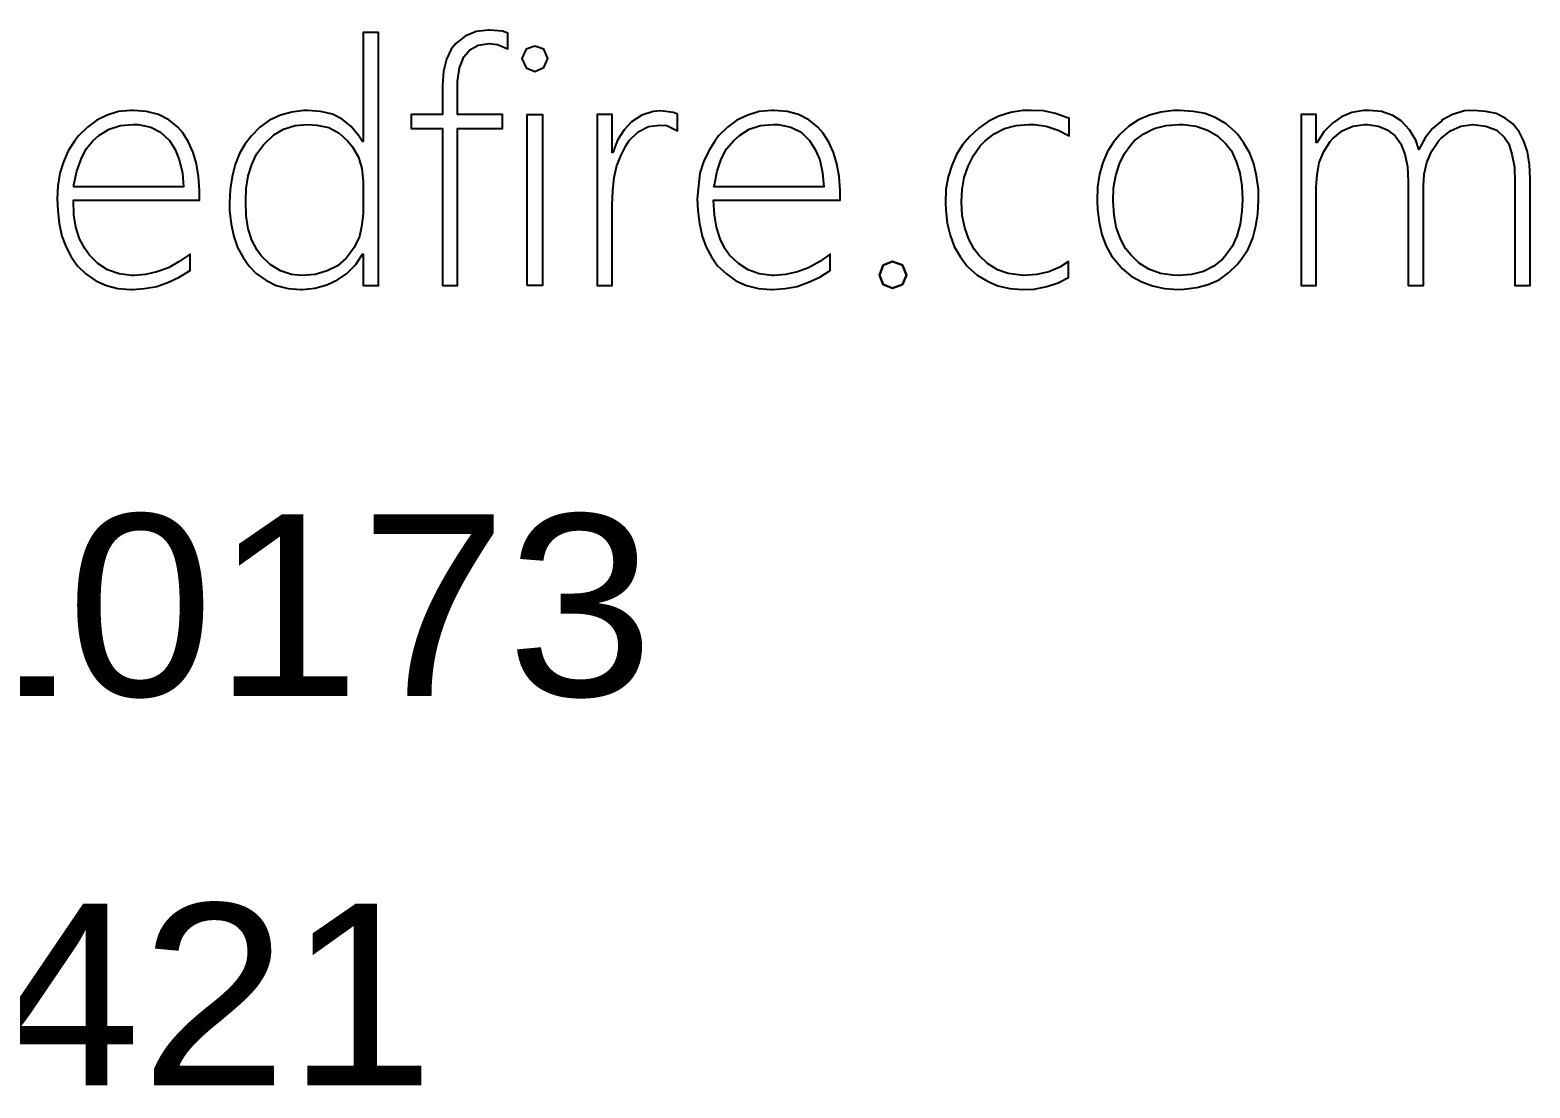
# Model space of a CAD drawing. Extents: x -27 to 164, y 0 to 127.
# Drawn here: x 113.37 to 120.71, y 20.18 to 25.36 of the extents above; entities that cross this region are included whole.
import ezdxf

# ---------------------------------------------------------------- set-up
doc = ezdxf.new("R2010")
doc.units = 0
doc.layers.add('DXF', color=7, linetype='CONTINUOUS')

msp = doc.modelspace()

# ---------------------------------------------------------------- linework, layer by layer
at = {"layer": 'DXF'}
for points in [[(114.99596, 24.81072), (114.99342, 24.81072), (114.9731, 24.8412), (114.93754, 24.88438), (114.89436, 24.91994), (114.8461, 24.94534), (114.78768, 24.95804), (114.72672, 24.96312), (114.7064, 24.96312), (114.64798, 24.9555), (114.5921, 24.94026), (114.53876, 24.91486), (114.4905, 24.88184), (114.44986, 24.83866), (114.41938, 24.80056), (114.39144, 24.7523), (114.37112, 24.69896), (114.35588, 24.64054), (114.34572, 24.57704), (114.34318, 24.511), (114.34318, 24.4729), (114.3508, 24.40686), (114.3635, 24.3459), (114.38128, 24.29256), (114.40922, 24.2443), (114.4397, 24.20112), (114.47272, 24.16556), (114.52098, 24.13254), (114.57178, 24.10714), (114.6302, 24.0919), (114.69116, 24.08682), (114.69878, 24.08682), (114.75974, 24.09444), (114.81816, 24.10968), (114.8715, 24.13508), (114.91722, 24.16556), (114.9604, 24.20874), (114.99342, 24.25954), (114.99596, 24.25954), (114.99596, 24.10714), (115.07216, 24.10714), (115.07216, 25.34412), (114.99596, 25.34412)], [(115.07216, 25.34412), (114.99596, 25.34412), (114.99596, 24.81072), (114.99342, 24.81072), (114.9731, 24.8412), (114.93754, 24.88438), (114.89436, 24.91994), (114.8461, 24.94534), (114.78768, 24.95804), (114.72672, 24.96312), (114.7064, 24.96312), (114.64798, 24.9555), (114.5921, 24.94026), (114.53876, 24.91486), (114.4905, 24.88184), (114.44986, 24.83866), (114.41938, 24.80056), (114.39144, 24.7523), (114.37112, 24.69896), (114.35588, 24.64054), (114.34572, 24.57704), (114.34318, 24.511), (114.34318, 24.4729), (114.3508, 24.40686), (114.3635, 24.3459), (114.38128, 24.29256), (114.40922, 24.2443), (114.4397, 24.20112), (114.47272, 24.16556), (114.52098, 24.13254), (114.57178, 24.10714), (114.6302, 24.0919), (114.69116, 24.08682), (114.69878, 24.08682), (114.75974, 24.09444), (114.81816, 24.10968), (114.8715, 24.13508), (114.91722, 24.16556), (114.9604, 24.20874), (114.99342, 24.25954), (114.99596, 24.25954), (114.99596, 24.10714), (115.07216, 24.10714)], [(115.42776, 25.26284), (115.4049, 25.21458), (115.38966, 25.15616), (115.38458, 25.08758), (115.38458, 24.9428), (115.23218, 24.9428), (115.23218, 24.87422), (115.38458, 24.87422), (115.38458, 24.10714), (115.45824, 24.10714), (115.45824, 24.87422), (115.67922, 24.87422), (115.67922, 24.9428), (115.45824, 24.9428), (115.45824, 25.0825), (115.45824, 25.10536), (115.4684, 25.1714), (115.48872, 25.22474), (115.5192, 25.2603), (115.55984, 25.28316), (115.61318, 25.29078), (115.65382, 25.2857), (115.70462, 25.26538), (115.70462, 25.34158), (115.67922, 25.35174), (115.61572, 25.35682), (115.61064, 25.35682), (115.54968, 25.3492), (115.49634, 25.32634), (115.45062, 25.29078)], [(115.49634, 25.32634), (115.45062, 25.29078), (115.42776, 25.26284), (115.4049, 25.21458), (115.38966, 25.15616), (115.38458, 25.08758), (115.38458, 24.9428), (115.23218, 24.9428), (115.23218, 24.87422), (115.38458, 24.87422), (115.38458, 24.10714), (115.45824, 24.10714), (115.45824, 24.87422), (115.67922, 24.87422), (115.67922, 24.9428), (115.45824, 24.9428), (115.45824, 25.0825), (115.45824, 25.10536), (115.4684, 25.1714), (115.48872, 25.22474), (115.5192, 25.2603), (115.55984, 25.28316), (115.61318, 25.29078), (115.65382, 25.2857), (115.70462, 25.26538), (115.70462, 25.34158), (115.67922, 25.35174), (115.61572, 25.35682), (115.61064, 25.35682), (115.54968, 25.3492)], [(115.79352, 25.26284), (115.7732, 25.21712), (115.79352, 25.1714), (115.8367, 25.15362), (115.87988, 25.17394), (115.9002, 25.21712), (115.87988, 25.26284), (115.8367, 25.27808)], [(115.87988, 25.26284), (115.8367, 25.27808), (115.79352, 25.26284), (115.7732, 25.21712), (115.79352, 25.1714), (115.8367, 25.15362), (115.87988, 25.17394), (115.9002, 25.21712)], [(113.80216, 24.16302), (113.74628, 24.18334), (113.69802, 24.21382), (113.65738, 24.25446), (113.63452, 24.28748), (113.60912, 24.33574), (113.59134, 24.39162), (113.58118, 24.45258), (113.57864, 24.5237), (114.19586, 24.5237), (114.19586, 24.55672), (114.19586, 24.57196), (114.19078, 24.64054), (114.18062, 24.7015), (114.16538, 24.75738), (114.14252, 24.80818), (114.11458, 24.8539), (114.08918, 24.88184), (114.046, 24.9174), (113.9952, 24.9428), (113.93678, 24.95804), (113.87328, 24.96312), (113.86058, 24.96312), (113.79962, 24.95804), (113.74374, 24.94026), (113.69294, 24.91486), (113.64722, 24.88184), (113.60404, 24.83866), (113.58372, 24.81326), (113.55324, 24.765), (113.53038, 24.71166), (113.5126, 24.65578), (113.50244, 24.59482), (113.4999, 24.53132), (113.50244, 24.4729), (113.51006, 24.4094), (113.52276, 24.34844), (113.54308, 24.2951), (113.56848, 24.24684), (113.59896, 24.20366), (113.6396, 24.16302), (113.68786, 24.13), (113.7412, 24.10714), (113.79708, 24.0919), (113.86058, 24.08682), (113.8682, 24.08682), (113.92662, 24.0919), (113.98758, 24.10206), (114.04346, 24.12238), (114.0968, 24.14778), (114.15014, 24.1808), (114.15014, 24.25954), (114.0968, 24.22398), (114.04346, 24.1935), (113.98758, 24.17318), (113.9317, 24.16048), (113.87582, 24.1554), (113.86312, 24.1554)], [(113.87582, 24.1554), (113.86312, 24.1554), (113.80216, 24.16302), (113.74628, 24.18334), (113.69802, 24.21382), (113.65738, 24.25446), (113.63452, 24.28748), (113.60912, 24.33574), (113.59134, 24.39162), (113.58118, 24.45258), (113.57864, 24.5237), (114.19586, 24.5237), (114.19586, 24.55672), (114.19586, 24.57196), (114.19078, 24.64054), (114.18062, 24.7015), (114.16538, 24.75738), (114.14252, 24.80818), (114.11458, 24.8539), (114.08918, 24.88184), (114.046, 24.9174), (113.9952, 24.9428), (113.93678, 24.95804), (113.87328, 24.96312), (113.86058, 24.96312), (113.79962, 24.95804), (113.74374, 24.94026), (113.69294, 24.91486), (113.64722, 24.88184), (113.60404, 24.83866), (113.58372, 24.81326), (113.55324, 24.765), (113.53038, 24.71166), (113.5126, 24.65578), (113.50244, 24.59482), (113.4999, 24.53132), (113.50244, 24.4729), (113.51006, 24.4094), (113.52276, 24.34844), (113.54308, 24.2951), (113.56848, 24.24684), (113.59896, 24.20366), (113.6396, 24.16302), (113.68786, 24.13), (113.7412, 24.10714), (113.79708, 24.0919), (113.86058, 24.08682), (113.8682, 24.08682), (113.92662, 24.0919), (113.98758, 24.10206), (114.04346, 24.12238), (114.0968, 24.14778), (114.15014, 24.1808), (114.15014, 24.25954), (114.0968, 24.22398), (114.04346, 24.1935), (113.98758, 24.17318), (113.9317, 24.16048)], [(116.51488, 24.95296), (116.45138, 24.96058), (116.41582, 24.95804), (116.35994, 24.94026), (116.30914, 24.90724), (116.27358, 24.86914), (116.24056, 24.81834), (116.2177, 24.75738), (116.21516, 24.75738), (116.21516, 24.9428), (116.1415, 24.9428), (116.1415, 24.10714), (116.21516, 24.10714), (116.21516, 24.50084), (116.2177, 24.57196), (116.22532, 24.63546), (116.23802, 24.69388), (116.25834, 24.74468), (116.2812, 24.7904), (116.29898, 24.8158), (116.34216, 24.85898), (116.39296, 24.88438), (116.4463, 24.892), (116.48186, 24.88946), (116.5352, 24.86406), (116.5352, 24.94534)], [(116.5352, 24.86406), (116.5352, 24.94534), (116.51488, 24.95296), (116.45138, 24.96058), (116.41582, 24.95804), (116.35994, 24.94026), (116.30914, 24.90724), (116.27358, 24.86914), (116.24056, 24.81834), (116.2177, 24.75738), (116.21516, 24.75738), (116.21516, 24.9428), (116.1415, 24.9428), (116.1415, 24.10714), (116.21516, 24.10714), (116.21516, 24.50084), (116.2177, 24.57196), (116.22532, 24.63546), (116.23802, 24.69388), (116.25834, 24.74468), (116.2812, 24.7904), (116.29898, 24.8158), (116.34216, 24.85898), (116.39296, 24.88438), (116.4463, 24.892), (116.48186, 24.88946)], [(116.93398, 24.16302), (116.88064, 24.18334), (116.83238, 24.21382), (116.7892, 24.25446), (116.76634, 24.28748), (116.74348, 24.33574), (116.7257, 24.39162), (116.71554, 24.45258), (116.71046, 24.5237), (117.33022, 24.5237), (117.33022, 24.55672), (117.33022, 24.57196), (117.32514, 24.64054), (117.31498, 24.7015), (117.2972, 24.75738), (117.27434, 24.80818), (117.2464, 24.8539), (117.221, 24.88184), (117.17782, 24.9174), (117.12702, 24.9428), (117.07114, 24.95804), (117.00764, 24.96312), (116.99494, 24.96312), (116.93398, 24.95804), (116.8781, 24.94026), (116.82476, 24.91486), (116.77904, 24.88184), (116.73586, 24.83866), (116.71808, 24.81326), (116.6876, 24.765), (116.6622, 24.71166), (116.64442, 24.65578), (116.6368, 24.59482), (116.63172, 24.53132), (116.63426, 24.4729), (116.64188, 24.4094), (116.65458, 24.34844), (116.6749, 24.2951), (116.7003, 24.24684), (116.73078, 24.20366), (116.77396, 24.16302), (116.81968, 24.13), (116.87302, 24.10714), (116.93144, 24.0919), (116.9924, 24.08682), (117.00002, 24.08682), (117.06098, 24.0919), (117.1194, 24.10206), (117.17528, 24.12238), (117.23116, 24.14778), (117.28196, 24.1808), (117.28196, 24.25954), (117.23116, 24.22398), (117.17528, 24.1935), (117.12194, 24.17318), (117.06352, 24.16048), (117.00764, 24.1554), (116.99748, 24.1554)], [(117.00764, 24.1554), (116.99748, 24.1554), (116.93398, 24.16302), (116.88064, 24.18334), (116.83238, 24.21382), (116.7892, 24.25446), (116.76634, 24.28748), (116.74348, 24.33574), (116.7257, 24.39162), (116.71554, 24.45258), (116.71046, 24.5237), (117.33022, 24.5237), (117.33022, 24.55672), (117.33022, 24.57196), (117.32514, 24.64054), (117.31498, 24.7015), (117.2972, 24.75738), (117.27434, 24.80818), (117.2464, 24.8539), (117.221, 24.88184), (117.17782, 24.9174), (117.12702, 24.9428), (117.07114, 24.95804), (117.00764, 24.96312), (116.99494, 24.96312), (116.93398, 24.95804), (116.8781, 24.94026), (116.82476, 24.91486), (116.77904, 24.88184), (116.73586, 24.83866), (116.71808, 24.81326), (116.6876, 24.765), (116.6622, 24.71166), (116.64442, 24.65578), (116.6368, 24.59482), (116.63172, 24.53132), (116.63426, 24.4729), (116.64188, 24.4094), (116.65458, 24.34844), (116.6749, 24.2951), (116.7003, 24.24684), (116.73078, 24.20366), (116.77396, 24.16302), (116.81968, 24.13), (116.87302, 24.10714), (116.93144, 24.0919), (116.9924, 24.08682), (117.00002, 24.08682), (117.06098, 24.0919), (117.1194, 24.10206), (117.17528, 24.12238), (117.23116, 24.14778), (117.28196, 24.1808), (117.28196, 24.25954), (117.23116, 24.22398), (117.17528, 24.1935), (117.12194, 24.17318), (117.06352, 24.16048)], [(118.09984, 24.18334), (118.05158, 24.21382), (118.0084, 24.25446), (117.98554, 24.28494), (117.96014, 24.3332), (117.93982, 24.38908), (117.92712, 24.45004), (117.92458, 24.51608), (117.92712, 24.57704), (117.93728, 24.63546), (117.9576, 24.69134), (117.983, 24.74214), (118.01602, 24.7904), (118.03888, 24.81326), (118.0846, 24.84882), (118.1354, 24.87422), (118.19128, 24.88946), (118.25224, 24.89454), (118.28018, 24.89454), (118.3386, 24.88692), (118.39702, 24.8666), (118.45036, 24.83866), (118.45036, 24.92502), (118.44274, 24.92756), (118.38432, 24.94788), (118.3259, 24.96058), (118.26494, 24.96312), (118.2243, 24.96312), (118.16334, 24.95296), (118.10746, 24.93518), (118.05412, 24.90978), (118.0084, 24.87676), (117.96522, 24.83612), (117.92966, 24.79548), (117.89918, 24.74722), (117.87632, 24.69388), (117.85854, 24.638), (117.84838, 24.57704), (117.84584, 24.511), (117.84838, 24.47544), (117.85346, 24.41194), (117.8687, 24.35352), (117.88902, 24.29764), (117.91696, 24.24938), (117.94998, 24.20366), (117.9576, 24.19604), (118.00078, 24.15794), (118.05158, 24.12746), (118.10238, 24.1046), (118.1608, 24.0919), (118.2243, 24.08682), (118.28018, 24.08936), (118.34114, 24.10206), (118.39702, 24.11984), (118.44782, 24.14524), (118.44782, 24.22398), (118.40464, 24.19604), (118.3513, 24.17318), (118.29288, 24.16048), (118.22938, 24.1554), (118.21668, 24.15794), (118.15318, 24.16556)], [(118.21668, 24.15794), (118.15318, 24.16556), (118.09984, 24.18334), (118.05158, 24.21382), (118.0084, 24.25446), (117.98554, 24.28494), (117.96014, 24.3332), (117.93982, 24.38908), (117.92712, 24.45004), (117.92458, 24.51608), (117.92712, 24.57704), (117.93728, 24.63546), (117.9576, 24.69134), (117.983, 24.74214), (118.01602, 24.7904), (118.03888, 24.81326), (118.0846, 24.84882), (118.1354, 24.87422), (118.19128, 24.88946), (118.25224, 24.89454), (118.28018, 24.89454), (118.3386, 24.88692), (118.39702, 24.8666), (118.45036, 24.83866), (118.45036, 24.92502), (118.44274, 24.92756), (118.38432, 24.94788), (118.3259, 24.96058), (118.26494, 24.96312), (118.2243, 24.96312), (118.16334, 24.95296), (118.10746, 24.93518), (118.05412, 24.90978), (118.0084, 24.87676), (117.96522, 24.83612), (117.92966, 24.79548), (117.89918, 24.74722), (117.87632, 24.69388), (117.85854, 24.638), (117.84838, 24.57704), (117.84584, 24.511), (117.84838, 24.47544), (117.85346, 24.41194), (117.8687, 24.35352), (117.88902, 24.29764), (117.91696, 24.24938), (117.94998, 24.20366), (117.9576, 24.19604), (118.00078, 24.15794), (118.05158, 24.12746), (118.10238, 24.1046), (118.1608, 24.0919), (118.2243, 24.08682), (118.28018, 24.08936), (118.34114, 24.10206), (118.39702, 24.11984), (118.44782, 24.14524), (118.44782, 24.22398), (118.40464, 24.19604), (118.3513, 24.17318), (118.29288, 24.16048), (118.22938, 24.1554)], [(118.74246, 24.88692), (118.69928, 24.84628), (118.6688, 24.80818), (118.63832, 24.76246), (118.61546, 24.70912), (118.60022, 24.6507), (118.59006, 24.58974), (118.58752, 24.52116), (118.59006, 24.47798), (118.59768, 24.41702), (118.61038, 24.35606), (118.6307, 24.30272), (118.65864, 24.25192), (118.6942, 24.20874), (118.71198, 24.18842), (118.75516, 24.15286), (118.80596, 24.12492), (118.8593, 24.1046), (118.91772, 24.0919), (118.98376, 24.08682), (119.0117, 24.08936), (119.0752, 24.09698), (119.13108, 24.11222), (119.18442, 24.13508), (119.23014, 24.1681), (119.27332, 24.20874), (119.29618, 24.23922), (119.32666, 24.28494), (119.34952, 24.33828), (119.36476, 24.3967), (119.37492, 24.45766), (119.37746, 24.5237), (119.37746, 24.57704), (119.3673, 24.64308), (119.3546, 24.7015), (119.33428, 24.75484), (119.30634, 24.8031), (119.27586, 24.84628), (119.26316, 24.85898), (119.21998, 24.89708), (119.16918, 24.92756), (119.11584, 24.94788), (119.05742, 24.95804), (118.99138, 24.96312), (118.96344, 24.96312), (118.89994, 24.9555), (118.84406, 24.94026), (118.79072, 24.9174)], [(118.84406, 24.94026), (118.79072, 24.9174), (118.74246, 24.88692), (118.69928, 24.84628), (118.6688, 24.80818), (118.63832, 24.76246), (118.61546, 24.70912), (118.60022, 24.6507), (118.59006, 24.58974), (118.58752, 24.52116), (118.59006, 24.47798), (118.59768, 24.41702), (118.61038, 24.35606), (118.6307, 24.30272), (118.65864, 24.25192), (118.6942, 24.20874), (118.71198, 24.18842), (118.75516, 24.15286), (118.80596, 24.12492), (118.8593, 24.1046), (118.91772, 24.0919), (118.98376, 24.08682), (119.0117, 24.08936), (119.0752, 24.09698), (119.13108, 24.11222), (119.18442, 24.13508), (119.23014, 24.1681), (119.27332, 24.20874), (119.29618, 24.23922), (119.32666, 24.28494), (119.34952, 24.33828), (119.36476, 24.3967), (119.37492, 24.45766), (119.37746, 24.5237), (119.37746, 24.57704), (119.3673, 24.64308), (119.3546, 24.7015), (119.33428, 24.75484), (119.30634, 24.8031), (119.27586, 24.84628), (119.26316, 24.85898), (119.21998, 24.89708), (119.16918, 24.92756), (119.11584, 24.94788), (119.05742, 24.95804), (118.99138, 24.96312), (118.96344, 24.96312), (118.89994, 24.9555)], [(120.07342, 24.80056), (120.09374, 24.74976), (120.10644, 24.6888), (120.10898, 24.61514), (120.10898, 24.10714), (120.18518, 24.10714), (120.18518, 24.59736), (120.18772, 24.6507), (120.20042, 24.70912), (120.22328, 24.76246), (120.2563, 24.81072), (120.269, 24.82596), (120.31726, 24.86406), (120.36806, 24.88692), (120.42648, 24.89454), (120.48998, 24.88692), (120.54332, 24.8666), (120.58142, 24.83104), (120.60174, 24.80056), (120.61698, 24.74976), (120.62968, 24.68626), (120.63222, 24.61006), (120.63222, 24.10714), (120.70588, 24.10714), (120.70588, 24.6253), (120.70588, 24.62784), (120.70334, 24.69896), (120.69318, 24.75992), (120.6754, 24.81326), (120.65254, 24.85898), (120.62206, 24.89708), (120.58396, 24.92502), (120.54078, 24.94788), (120.48998, 24.95804), (120.43156, 24.96312), (120.38584, 24.96058), (120.32742, 24.9428), (120.27408, 24.91486), (120.27408, 24.91232), (120.22836, 24.87422), (120.1928, 24.8285), (120.16232, 24.77262), (120.14708, 24.81834), (120.1166, 24.86914), (120.07596, 24.91232), (120.03532, 24.93772), (119.97944, 24.95804), (119.91848, 24.96312), (119.89308, 24.96312), (119.83466, 24.95296), (119.78386, 24.93264), (119.73814, 24.89962), (119.6975, 24.85898), (119.66448, 24.80564), (119.6594, 24.80564), (119.6594, 24.9428), (119.58574, 24.9428), (119.58574, 24.10714), (119.6594, 24.10714), (119.6594, 24.58974), (119.66448, 24.64816), (119.67464, 24.70912), (119.6975, 24.76246), (119.72798, 24.81072), (119.74068, 24.82596), (119.7864, 24.86406), (119.83974, 24.88692), (119.89816, 24.89454), (119.91086, 24.89454), (119.9642, 24.88692), (120.00738, 24.86914), (120.04548, 24.83866)], [(120.00738, 24.86914), (120.04548, 24.83866), (120.07342, 24.80056), (120.09374, 24.74976), (120.10644, 24.6888), (120.10898, 24.61514), (120.10898, 24.10714), (120.18518, 24.10714), (120.18518, 24.59736), (120.18772, 24.6507), (120.20042, 24.70912), (120.22328, 24.76246), (120.2563, 24.81072), (120.269, 24.82596), (120.31726, 24.86406), (120.36806, 24.88692), (120.42648, 24.89454), (120.48998, 24.88692), (120.54332, 24.8666), (120.58142, 24.83104), (120.60174, 24.80056), (120.61698, 24.74976), (120.62968, 24.68626), (120.63222, 24.61006), (120.63222, 24.10714), (120.70588, 24.10714), (120.70588, 24.6253), (120.70588, 24.62784), (120.70334, 24.69896), (120.69318, 24.75992), (120.6754, 24.81326), (120.65254, 24.85898), (120.62206, 24.89708), (120.58396, 24.92502), (120.54078, 24.94788), (120.48998, 24.95804), (120.43156, 24.96312), (120.38584, 24.96058), (120.32742, 24.9428), (120.27408, 24.91486), (120.27408, 24.91232), (120.22836, 24.87422), (120.1928, 24.8285), (120.16232, 24.77262), (120.14708, 24.81834), (120.1166, 24.86914), (120.07596, 24.91232), (120.03532, 24.93772), (119.97944, 24.95804), (119.91848, 24.96312), (119.89308, 24.96312), (119.83466, 24.95296), (119.78386, 24.93264), (119.73814, 24.89962), (119.6975, 24.85898), (119.66448, 24.80564), (119.6594, 24.80564), (119.6594, 24.9428), (119.58574, 24.9428), (119.58574, 24.10714), (119.6594, 24.10714), (119.6594, 24.58974), (119.66448, 24.64816), (119.67464, 24.70912), (119.6975, 24.76246), (119.72798, 24.81072), (119.74068, 24.82596), (119.7864, 24.86406), (119.83974, 24.88692), (119.89816, 24.89454), (119.91086, 24.89454), (119.9642, 24.88692)], [(113.64214, 24.77516), (113.67516, 24.8158), (113.7031, 24.8412), (113.7539, 24.87168), (113.80978, 24.88946), (113.87074, 24.89454), (113.89614, 24.89454), (113.9571, 24.88184), (114.00536, 24.85644), (114.04854, 24.8158), (114.07648, 24.77262), (114.0968, 24.72182), (114.11204, 24.65832), (114.11712, 24.58974), (113.58118, 24.58974), (113.58118, 24.5999), (113.59642, 24.66594), (113.61674, 24.72436)], [(113.59642, 24.66594), (113.61674, 24.72436), (113.64214, 24.77516), (113.67516, 24.8158), (113.7031, 24.8412), (113.7539, 24.87168), (113.80978, 24.88946), (113.87074, 24.89454), (113.89614, 24.89454), (113.9571, 24.88184), (114.00536, 24.85644), (114.04854, 24.8158), (114.07648, 24.77262), (114.0968, 24.72182), (114.11204, 24.65832), (114.11712, 24.58974), (113.58118, 24.58974), (113.58118, 24.5999)], [(114.8207, 24.17826), (114.76228, 24.16048), (114.69624, 24.1554), (114.64544, 24.16048), (114.5921, 24.17826), (114.5413, 24.20874), (114.49812, 24.25192), (114.4778, 24.27986), (114.4524, 24.32812), (114.43462, 24.384), (114.42446, 24.4475), (114.42192, 24.51862), (114.42446, 24.58212), (114.43462, 24.64308), (114.4524, 24.69896), (114.47526, 24.74976), (114.50828, 24.79548), (114.51336, 24.80056), (114.55908, 24.84374), (114.60734, 24.87168), (114.66322, 24.88946), (114.72418, 24.89454), (114.7699, 24.892), (114.82832, 24.8793), (114.87912, 24.85136), (114.9223, 24.81326), (114.94516, 24.78532), (114.9731, 24.73452), (114.99088, 24.67864), (114.99596, 24.61514), (114.99596, 24.4602), (114.99088, 24.40432), (114.97818, 24.3459), (114.95278, 24.29256), (114.91722, 24.2443), (114.91214, 24.23922), (114.8715, 24.20366)], [(114.91214, 24.23922), (114.8715, 24.20366), (114.8207, 24.17826), (114.76228, 24.16048), (114.69624, 24.1554), (114.64544, 24.16048), (114.5921, 24.17826), (114.5413, 24.20874), (114.49812, 24.25192), (114.4778, 24.27986), (114.4524, 24.32812), (114.43462, 24.384), (114.42446, 24.4475), (114.42192, 24.51862), (114.42446, 24.58212), (114.43462, 24.64308), (114.4524, 24.69896), (114.47526, 24.74976), (114.50828, 24.79548), (114.51336, 24.80056), (114.55908, 24.84374), (114.60734, 24.87168), (114.66322, 24.88946), (114.72418, 24.89454), (114.7699, 24.892), (114.82832, 24.8793), (114.87912, 24.85136), (114.9223, 24.81326), (114.94516, 24.78532), (114.9731, 24.73452), (114.99088, 24.67864), (114.99596, 24.61514), (114.99596, 24.4602), (114.99088, 24.40432), (114.97818, 24.3459), (114.95278, 24.29256), (114.91722, 24.2443)], [(115.7986, 24.10714), (115.7986, 24.9428), (115.8748, 24.9428), (115.8748, 24.10714)], [(115.7986, 24.10714), (115.7986, 24.9428), (115.8748, 24.9428), (115.8748, 24.10714)], [(116.77396, 24.77516), (116.80952, 24.8158), (116.83746, 24.8412), (116.88572, 24.87168), (116.9416, 24.88946), (117.0051, 24.89454), (117.02796, 24.89454), (117.08892, 24.88184), (117.13972, 24.85644), (117.18036, 24.8158), (117.2083, 24.77262), (117.23116, 24.72182), (117.24386, 24.65832), (117.25148, 24.58974), (116.713, 24.58974), (116.71554, 24.5999), (116.72824, 24.66594), (116.74856, 24.72436)], [(116.72824, 24.66594), (116.74856, 24.72436), (116.77396, 24.77516), (116.80952, 24.8158), (116.83746, 24.8412), (116.88572, 24.87168), (116.9416, 24.88946), (117.0051, 24.89454), (117.02796, 24.89454), (117.08892, 24.88184), (117.13972, 24.85644), (117.18036, 24.8158), (117.2083, 24.77262), (117.23116, 24.72182), (117.24386, 24.65832), (117.25148, 24.58974), (116.713, 24.58974), (116.71554, 24.5999)], [(119.1768, 24.83866), (119.21744, 24.80056), (119.24538, 24.765), (119.26824, 24.7142), (119.28602, 24.65832), (119.29618, 24.59482), (119.29872, 24.52624), (119.29618, 24.47036), (119.28856, 24.40686), (119.27078, 24.34844), (119.24792, 24.29764), (119.21744, 24.25446), (119.2022, 24.23668), (119.15902, 24.20112), (119.10822, 24.17572), (119.0498, 24.16048), (118.9863, 24.1554), (118.95836, 24.15794), (118.8974, 24.16556), (118.84152, 24.18588), (118.79326, 24.21636), (118.75262, 24.257), (118.72722, 24.28748), (118.70182, 24.33574), (118.6815, 24.39162), (118.67134, 24.45258), (118.66626, 24.51862), (118.6688, 24.58466), (118.67896, 24.64562), (118.69674, 24.7015), (118.72214, 24.7523), (118.75262, 24.79548), (118.7704, 24.8158), (118.81612, 24.84882), (118.86692, 24.87422), (118.92534, 24.88946), (118.98884, 24.89454), (119.00916, 24.89454), (119.07266, 24.88692), (119.12854, 24.8666)], [(119.07266, 24.88692), (119.12854, 24.8666), (119.1768, 24.83866), (119.21744, 24.80056), (119.24538, 24.765), (119.26824, 24.7142), (119.28602, 24.65832), (119.29618, 24.59482), (119.29872, 24.52624), (119.29618, 24.47036), (119.28856, 24.40686), (119.27078, 24.34844), (119.24792, 24.29764), (119.21744, 24.25446), (119.2022, 24.23668), (119.15902, 24.20112), (119.10822, 24.17572), (119.0498, 24.16048), (118.9863, 24.1554), (118.95836, 24.15794), (118.8974, 24.16556), (118.84152, 24.18588), (118.79326, 24.21636), (118.75262, 24.257), (118.72722, 24.28748), (118.70182, 24.33574), (118.6815, 24.39162), (118.67134, 24.45258), (118.66626, 24.51862), (118.6688, 24.58466), (118.67896, 24.64562), (118.69674, 24.7015), (118.72214, 24.7523), (118.75262, 24.79548), (118.7704, 24.8158), (118.81612, 24.84882), (118.86692, 24.87422), (118.92534, 24.88946), (118.98884, 24.89454), (119.00916, 24.89454)], [(117.63502, 24.11222), (117.65534, 24.15794), (117.63502, 24.2062), (117.58676, 24.22398), (117.54104, 24.2062), (117.52326, 24.15794), (117.54104, 24.11222), (117.58676, 24.09444)]]:
    msp.add_lwpolyline(points, close=True, dxfattribs=at)
for points in [[(117.54104, 24.2062), (117.58676, 24.22398)], [(117.58676, 24.22398), (117.63502, 24.2062)], [(117.52326, 24.15794), (117.54104, 24.2062)], [(117.54104, 24.11222), (117.52326, 24.15794)], [(117.63502, 24.2062), (117.65534, 24.15794)], [(117.65534, 24.15794), (117.63502, 24.11222)], [(117.58676, 24.09444), (117.54104, 24.11222)], [(117.63502, 24.11222), (117.58676, 24.09444)]]:
    msp.add_lwpolyline(points, dxfattribs=at)

# ---------------------------------------------------------------- texts
at = {"layer": 'DXF', "width": 1.085714}
for s, p in [('EBF410173', (109.601, 22.098)), ('20230421', (109.601, 20.193))]:
    msp.add_text(s, height=0.889, dxfattribs=at).set_placement(p)

doc.saveas('drawing.dxf')
